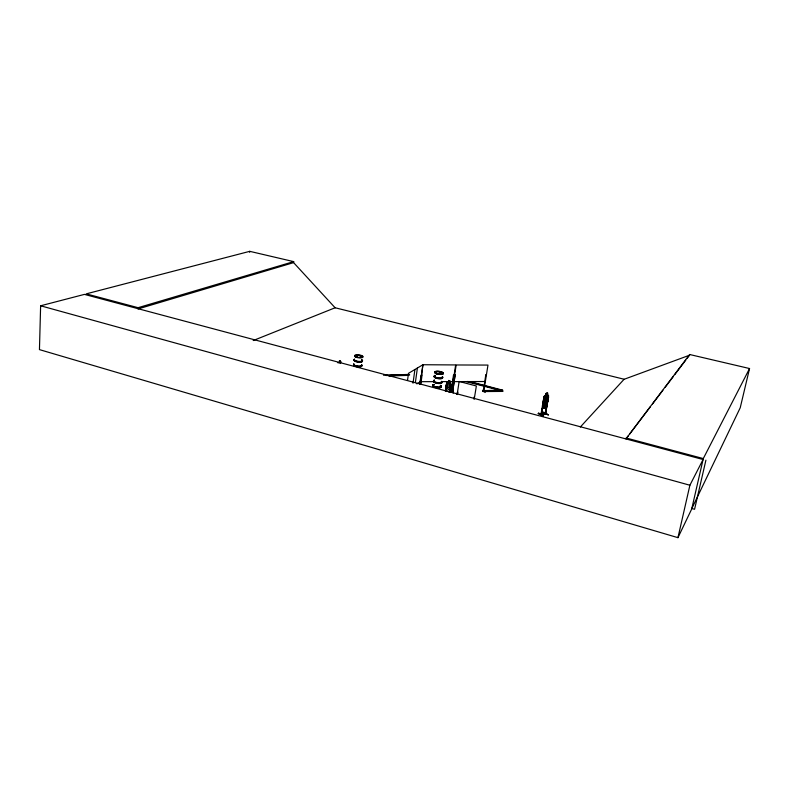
<?xml version="1.0" encoding="UTF-8"?>
<svg xmlns="http://www.w3.org/2000/svg" width="789" height="789" viewBox="0 0 789 789"><rect width="100%" height="100%" fill="white"/><g stroke="black" fill="none" stroke-linecap="round" stroke-linejoin="round"><path stroke-width="1.18" d="M677.948 537.664L689.892 485.235L703.078 459.514L84.433 294.386L40.624 305.787L39.45 349.616L677.948 537.664L691.697 509.023L703.295 458.567L749.55 368.532L689.655 354.508L625.933 438.921L628.152 436.001M293.597 262.629L293.695 261.623L138.085 307.69L138.016 308.953L293.597 262.629L335.118 307.769L624.198 379.262L689.497 355.237L689.655 354.508M249.669 252.332L249.748 251.336L293.695 261.623M339.211 362.841L339.477 360.652L340.68 361.401L340.375 363.492M340.434 363.492L340.73 361.352L339.477 360.652M407.538 380.259L408.485 373.325L422.924 364.735L455.657 364.932L451.614 391.64C451.002 389.904 452.176 391.65 451.061 391.531M413.022 383.198L414.915 369.499M415.359 382.626L417.391 368.029M419.738 384.322L420.547 378.552M419.955 384.381L421.247 375.15L422.046 375.002L420.833 384.312M420.192 384.233L422.924 364.735L420.281 384.312M445.361 391.127L446.623 383.839L445.933 391.314M445.538 391.107L446.821 382.517L447.432 382.044L450.736 383.829L451.111 384.756L449.977 392.133M446.032 388.158L446.86 382.576M445.755 391.334L446.436 383.858M448.704 380.515L448.399 382.616L447.58 382.941L446.998 386.857L447.462 388.908L448.793 389.608L449.76 388.306L450.046 381.166L449.789 383.257L451.111 384.756M449.405 391.955C448.675 390.407 451.535 385.377 450.312 385.87M449.582 391.926L450.499 385.851M449.799 392.163L451.002 384.766M453.034 392.744C444.542 384.845 459.149 397.932 450.766 390.101M450.785 390.101L450.401 390.447L453.073 392.705M451.18 391.64L453.497 374.992L454.04 374.992L451.2 391.65L451.14 391.028M483.184 391.344L483.667 391.354C484.624 389.914 481.921 391.364 483.765 391.433L487.977 365.08L456.16 364.972L452.087 391.65L452.689 391.64L455.085 375.022L452.689 391.64C453.557 390.22 450.904 391.482 452.659 391.561M452.176 391.66L452.738 391.068M457.078 394.461L457.521 392.025L457.452 394.47M457.166 394.392L459.129 381.462L476.369 385.989L474.238 399.037M457.364 394.53L457.817 392.094M473.942 398.968L474.406 396.522M485.215 392.458L482.493 390.2M467.66 381.432L502.228 390.476L502.692 391.423L483.312 391.561L482.868 390.604L502.642 390.161L470.481 381.748M485.748 375.012L486.379 375.091L485.748 375.012L483.322 391.462M483.312 391.561L483.41 390.851L483.805 391.452M502.228 390.476L502.692 391.423M502.642 390.161L502.149 390.979L466.398 381.62M538.295 413.544L538.611 413.14L543.503 415.842L538.295 413.525L543.503 415.842M542.428 405.901L544.114 396.403L544.834 395.595L548.276 394.914L546.915 405.033L546.205 405.842C545.258 407.331 541.293 405.576 542.812 406.473L543.808 406.246L543.424 408.426L544.923 408.13L545.298 406.059M541.441 414.521L544.588 397.695L541.106 414.708L545.623 413.791M541.224 414.698L544.588 397.695M546.185 393.317L544.913 396.285L543.986 405.576L545.377 405.299L547.122 399.628L547.566 393.09L546.225 393.376L545.85 395.467M543.374 408.396L544.883 408.071L545.199 405.97L546.195 405.773M547.25 395.21L547.684 393.04L546.166 393.356M545.613 413.091L544.992 413.801L548.473 396.857L545.633 413.801M548.651 396.936L545.288 413.88M544.114 396.403L540.938 414.619L545.455 413.712L548.621 395.575M360.297 355.908L359.715 355.691L360.721 355.987M705.918 460.155L694.576 509.28L691.845 508.51M356.904 357.358L357.328 357.042M356.914 357.18L357.358 357.062M749.55 368.532L740.23 407.755L691.795 508.619M547.724 397.449L547.872 399.471L547.724 397.449L544.203 398.12L543.424 400.309L544.282 398.208L547.734 397.557M546.846 403.337C548.888 397.794 546.501 406.611 543.266 403.988L543.167 401.995L543.365 403.938M449.434 392.172L450.164 390.368M450.272 390.397L449.454 392.261L446.11 390.496L445.923 388.158M538.581 413.18L543.552 415.497M629.632 434.058L650.323 406.808M652.542 403.889L662.888 390.269M665.107 387.35L673.234 376.639M674.713 374.696L685.799 360.1M687.278 358.157L689.497 355.237M580.339 427.017L624.119 379.243M440.055 372.152L440.627 372.112L440.065 371.905M439.946 372.408L440.804 372.23M440.272 371.925L440.716 372.447M437.313 373.858L437.816 373.582M439.907 371.925L440.144 372.378M437.431 373.927L437.875 373.986M545.258 406L546.126 405.161L547.073 395.881L545.672 396.137L543.927 401.838L543.236 405.724L543.858 406.266M337.84 362.782L339.231 362.743M357.555 357.328L357.279 357.17M416.868 383.908L420.557 381.59M439.877 372.3L440.144 372.319M253.19 340.552L335.394 307.661M360.553 355.632L360.109 355.632M249.748 251.336L86.208 293.873L138.085 307.69M541.501 413.919L545.071 413.367M545.248 413.446L541.52 414.077M543.315 403.909L546.816 403.268M360.543 355.878L360.149 355.504M452.067 391.561L452.57 391.551M435.913 387.369L435.36 387.32M383.464 375.189L409.146 374.42M386.432 375.534L409.678 374.834M389.519 375.505L409.077 374.913M388.809 375.968L408.386 375.377M451.653 391.62L451.022 391.541M482.779 391.117L502.78 390.92M455.174 375.1L454.632 375.1M420.655 381.679L433.891 381.639M441.12 381.62L453.152 381.58M453.655 381.62L485.343 381.521M421.247 375.15L421.582 375.091M626.121 437.994L703.295 458.567M40.624 305.787L689.892 485.235M543.167 412.509L548.118 414.846M545.781 413.17L545.11 413.189M448.655 380.515L450.046 381.195L448.616 380.426L448.339 382.626L447.383 382.132M482.868 390.604L483.391 391.048M361.826 365.879A4.192 1.302 6.9 0 1 356.835 366.707A4.192 1.302 6.9 0 1 353.955 364.508M361.697 365.248A4.251 1.322 6.9 0 1 357.407 366.53A4.251 1.322 6.9 0 1 353.936 364.232M361.786 360.228A4.251 1.302 6.9 0 1 361.175 361.845A4.251 1.302 6.9 0 1 355.75 361.362A4.251 1.302 6.9 0 1 354.498 359.577M361.707 364.735A4.192 1.302 6.9 0 1 358.019 366.066A4.192 1.302 6.9 0 1 353.689 364.015M361.697 360.504A4.192 1.292 6.9 0 1 361.106 362.102A4.192 1.292 6.9 0 1 355.75 361.618A4.192 1.292 6.9 0 1 354.517 359.863M361.727 365.001A4.251 1.322 6.9 0 1 357.437 366.293A4.251 1.322 6.9 0 1 353.965 363.985M361.816 359.991A4.251 1.302 6.9 0 1 361.204 361.609A4.251 1.302 6.9 0 1 355.78 361.115A4.251 1.302 6.9 0 1 354.517 359.33M361.796 359.725A4.192 1.282 6.9 0 1 361.204 361.323A4.192 1.282 6.9 0 1 355.849 360.829A4.192 1.282 6.9 0 1 354.606 359.074M441.554 382.063A4.251 1.351 8.3 0 1 439.946 383.523A4.251 1.351 8.3 0 1 434.571 382.586A4.251 1.351 8.3 0 1 434.335 380.811M441.653 381.787A4.31 1.361 8.3 0 1 440.015 383.267A4.31 1.361 8.3 0 1 434.571 382.32A4.31 1.361 8.3 0 1 434.335 380.515M440.43 385.643A4.251 1.361 8.3 0 1 439.946 387.438A4.251 1.361 8.3 0 1 434.246 386.699A4.251 1.361 8.3 0 1 433.763 384.776M440.459 385.338A4.241 1.361 8.3 0 1 439.976 387.123A4.241 1.361 8.3 0 1 434.305 386.383A4.241 1.361 8.3 0 1 433.812 384.47M440.459 385.446A4.251 1.361 8.3 0 1 439.976 387.241A4.251 1.361 8.3 0 1 434.275 386.502A4.251 1.361 8.3 0 1 433.782 384.578M440.42 385.634A4.241 1.361 8.3 0 1 439.937 387.419A4.241 1.361 8.3 0 1 434.266 386.679A4.241 1.361 8.3 0 1 433.772 384.766M442.343 377.083A4.32 1.351 8.3 0 1 440.706 378.542A4.32 1.351 8.3 0 1 435.252 377.596A4.32 1.351 8.3 0 1 435.015 375.82M441.672 381.274A4.251 1.341 8.3 0 1 440.065 382.724A4.251 1.341 8.3 0 1 434.69 381.797A4.251 1.341 8.3 0 1 434.453 380.022M442.244 377.359A4.261 1.331 8.3 0 1 438.368 378.71A4.261 1.331 8.3 0 1 434.463 376.333M441.682 381.541A4.31 1.361 8.3 0 1 440.055 383.02A4.31 1.361 8.3 0 1 434.601 382.083A4.31 1.361 8.3 0 1 434.364 380.278M442.373 376.836A4.32 1.351 8.3 0 1 440.745 378.296A4.32 1.351 8.3 0 1 435.281 377.359A4.32 1.351 8.3 0 1 435.045 375.574M442.363 376.57A4.261 1.331 8.3 0 1 440.755 378A4.261 1.331 8.3 0 1 435.37 377.073A4.261 1.331 8.3 0 1 435.133 375.317M440.903 386.423A4.231 1.361 8.3 0 1 439.295 387.892A4.231 1.361 8.3 0 1 433.94 386.965A4.231 1.361 8.3 0 1 433.713 385.17M440.4 385.801A4.251 1.361 8.3 0 1 439.927 387.596A4.251 1.361 8.3 0 1 434.226 386.857A4.251 1.361 8.3 0 1 433.733 384.933M546.767 400.309L545.337 402.962L545.86 405.171L544.933 403.514L543.355 405.654L544.716 403.1L544.183 400.802L545.12 402.577L546.767 400.309M339.674 361.214L340.345 362.329L339.674 361.214M448.29 383.316L447.708 387.231L449.04 387.932L449.622 384.006L448.29 383.316M448.892 380.988L449.651 382.132L448.892 380.988M543.927 407.262L543.799 407.952L544.696 407.775L544.824 407.085L543.927 407.262M546.353 393.652L546.235 394.352L547.132 394.184L547.26 393.484L546.353 393.652M543.177 412.223L548.316 414.856L543.177 412.223M546.077 401.423L544.676 401.69L546.077 401.443M546.373 399.776L544.972 400.043L546.373 399.757M356.046 356.825A4.211 1.272 6.9 0 0 362.901 356.855A4.211 1.272 6.9 0 0 357.456 354.794A4.211 1.272 6.9 0 0 356.046 356.825M356.017 357.21A4.192 1.272 6.9 0 0 362.841 357.239A4.192 1.272 6.9 0 0 357.417 355.188A4.192 1.272 6.9 0 0 356.017 357.21M436.495 373.345A4.27 1.322 8.3 0 0 443.25 373.345A4.27 1.322 8.3 0 0 437.412 371.185A4.27 1.322 8.3 0 0 436.495 373.345M436.445 373.739A4.251 1.312 8.3 0 0 443.171 373.73A4.251 1.312 8.3 0 0 437.353 371.58A4.251 1.312 8.3 0 0 436.445 373.739A4.231 1.312 8.3 0 0 443.152 373.73A4.231 1.312 8.3 0 0 437.362 371.589A4.231 1.312 8.3 0 0 436.465 373.739M436.475 373.503A4.27 1.322 8.3 0 0 443.221 373.503A4.27 1.322 8.3 0 0 437.382 371.343A4.27 1.322 8.3 0 0 436.475 373.503"/></g></svg>
